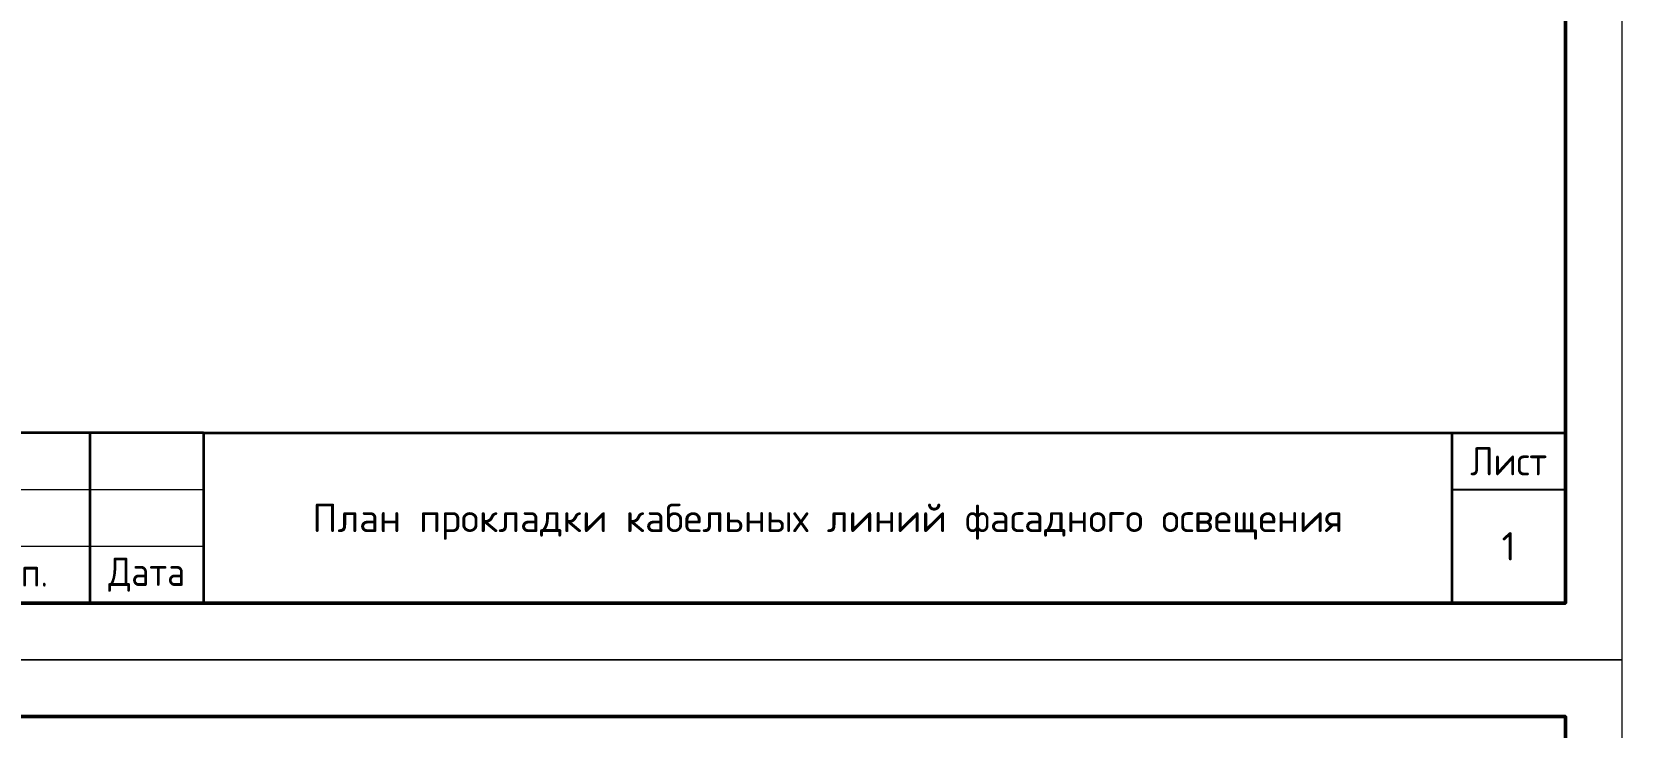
# Model space of a CAD drawing. Header units: millimetres. Extents: x 1499747 to 4230374, y -28481 to 441852.
# Drawn here: x 2469427 to 2494389, y 273170 to 284086 of the extents above; entities that cross this region are included whole.
import ezdxf
from ezdxf.enums import TextEntityAlignment as Align

# ---------------------------------------------------------------- set-up
doc = ezdxf.new("R2010")
doc.units = ezdxf.units.MM
doc.header["$MEASUREMENT"] = 0
doc.styles.add('СПДС', font='isocpeur.ttf', dxfattribs={"width": 0.9})

# ---------------------------------------------------------------- blocks, each defined once
blk = doc.blocks.new('*U32')
at = {"lineweight": 0}
blk.add_lwpolyline([(-415, -5), (5, -5), (5, 292), (-415, 292)], close=True, dxfattribs=at)
at = {"color": 0, "linetype": 'Continuous', "lineweight": 50}
blk.add_lwpolyline([(-395, 287), (0, 287), (0, 0), (-395, 0)], close=True, dxfattribs=at)
at = {"lineweight": 35}
for points in [[(-120, 15), (-185, 15)], [(-130, 15), (-130, 0)], [(-120, 15), (0, 15)], [(-120, 15), (-120, 0)], [(-10, 15), (-10, 0)]]:
    blk.add_lwpolyline(points, dxfattribs=at)
at = {"lineweight": 18}
for points in [[(-185, 10), (-120, 10)], [(-185, 5), (-120, 5)]]:
    blk.add_lwpolyline(points, dxfattribs=at)
blk.add_lwpolyline([(-10, 10), (0, 10)])
at = {"lineweight": 0}
blk.add_lwpolyline([(0, -5), (5, -5), (5, 0)], dxfattribs=at)
at = {"lineweight": -2, "char_height": 2.5, "attachment_point": 5, "style": 'СПДС'}
for s, insert, width in [('Лист', (-5, 12.5), 10), ('Подп.', (-137.5, 2.5), 15), ('Дата', (-125, 2.5), 10)]:
    blk.add_mtext(s, dxfattribs=dict(at, insert=insert, width=width))
at = {"style": 'СПДС'}
for tag, p in [('ШИФР_ПРОЕКТА_ЛИСТ2', (-65, 7.5)), ('ЛИСТ_второй', (-5, 5))]:
    blk.add_attdef(tag, text='', height=2.5, dxfattribs=at).set_placement(p, align=Align.MIDDLE_CENTER)

msp = doc.modelspace()

# ---------------------------------------------------------------- block references
at = {"lineweight": 0, "xscale": 178.1472622323158, "yscale": 178.1472622323158, "zscale": 178.1472622323158}
msp.add_blockref('*U32', (2493498.46352, 275118.52376), dxfattribs=at).add_auto_attribs({'ЛИСТ_второй': '1', 'ШИФР_ПРОЕКТА_ЛИСТ2': 'План прокладки кабельных линий фасадного освещения'})
msp.add_blockref('*U32', (2493498.46352, 222208.78688), dxfattribs=at)

doc.saveas('drawing.dxf')
